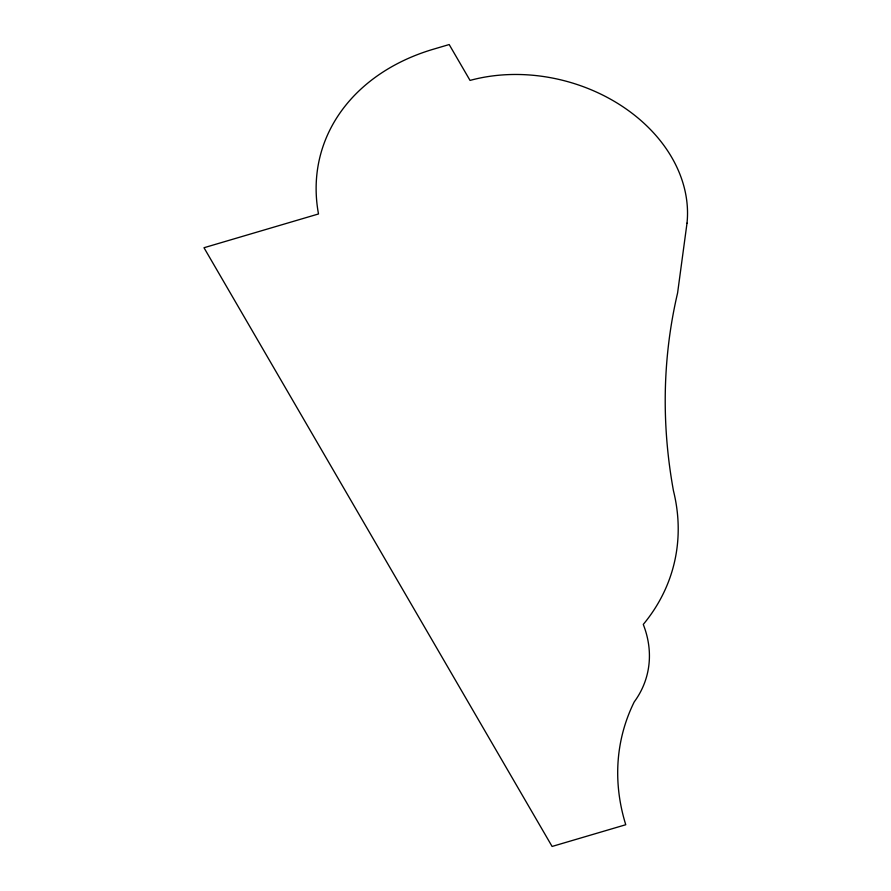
<?xml version="1.0" encoding="UTF-8"?>
<svg xmlns="http://www.w3.org/2000/svg" width="891" height="891" viewBox="0 0 891 891"><rect width="100%" height="100%" fill="white"/><g stroke="black" fill="none" stroke-linecap="round" stroke-linejoin="round"><path stroke-width="1.34" d="M687.006 223.173L677.594 292.961A766.884 597.661 15 0 0 673.473 490.863A239.3 186.497 15 0 1 643.269 624.424A125.375 97.709 15 0 1 634.225 701.908A260.35 202.903 15 0 0 625.76 824.732L552.097 846.45L203.994 247.731L318.499 213.963A213.428 166.339 15 0 1 434.351 48.927L449.187 44.55L470.036 80.413A154.856 120.686 15 0 1 687.006 223.173"/></g></svg>
